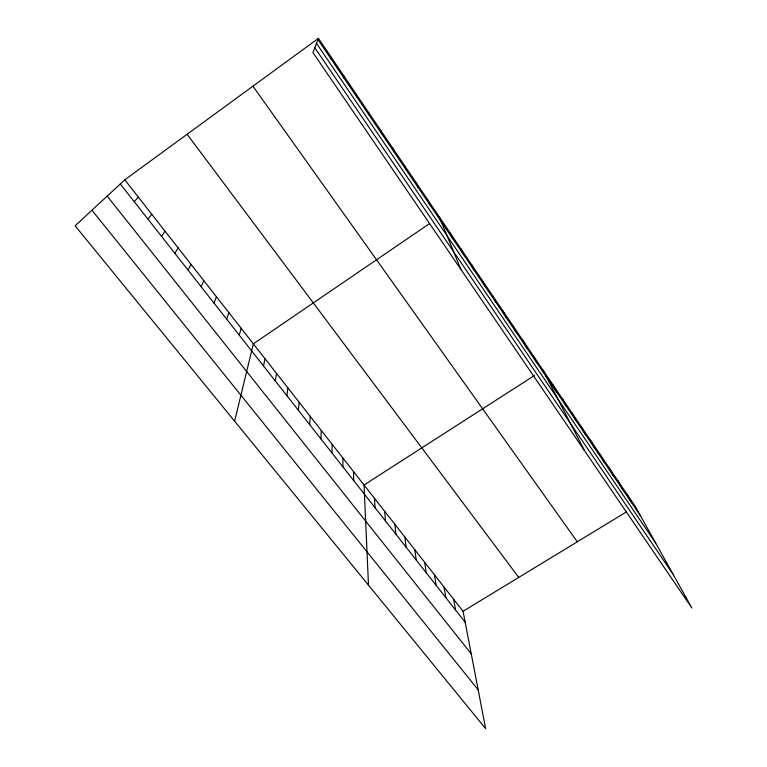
<?xml version="1.0" encoding="UTF-8"?>
<svg xmlns="http://www.w3.org/2000/svg" width="767" height="767" viewBox="0 0 767 767"><rect width="100%" height="100%" fill="white"/><g stroke="black" fill="none" stroke-linecap="round" stroke-linejoin="round"><path stroke-width="1.15" d="M331.977 452.971L332.149 444.323M320.894 438.897L321.277 430.46M309.686 424.659L310.28 416.433M298.353 410.249L299.149 402.244M331.028 58.944L331.248 57.276M286.877 395.667L287.903 387.891M275.276 380.921L276.513 373.376M263.522 365.993L264.998 358.688M234.635 421.198L253.35 343.827L429.424 223.696M239.237 335.131L241.193 328.324M226.687 319.177L228.892 312.639M318.43 38.35L312.907 52.53L691.882 608.03L635.316 506.508L318.43 38.35L124.762 179.833L75.118 225.795L485.626 728.65L463.057 611.289L124.762 179.833M213.974 303.023L216.438 296.762M201.098 286.666L203.83 280.674M188.059 270.099L191.069 264.394M174.857 253.321L178.145 247.914M161.482 236.322L165.049 231.212M147.926 219.094L151.799 214.309M134.206 201.654L138.367 197.177M534.398 375.542L364.037 485.003L368.496 585.173M463.057 611.289L626.543 511.838M91.935 210.225L478.157 689.84M107.179 196.112L471.235 653.839M120.294 183.975L465.157 622.219M187.129 134.283L518.741 577.417M252.947 86.192L577.302 541.799M314.786 47.698L673.1 574.32M317.941 39.616L640.55 515.913M316.483 43.345L655.747 543.17M626.534 493.526L631.644 502.759M617.656 480.41L622.631 489.451M608.672 467.151L613.523 476M599.602 453.738L604.31 462.396M590.417 440.181L594.991 448.637M581.137 426.471L585.566 434.726M571.751 412.608L576.027 420.642M562.259 398.581L566.382 406.405M552.662 384.392L556.621 392.004M542.95 370.049L584.416 450.517M533.123 355.533L536.766 362.686M523.19 340.855L526.661 347.758M513.133 325.994L516.431 332.657M502.96 310.971L506.086 317.385M492.663 295.755L495.607 301.92M482.251 280.367L485.003 286.264M471.715 264.797L474.274 270.425M461.044 249.035L463.412 254.385M450.248 233.091L452.415 238.144M439.318 216.946L460.948 269.543M427.919 200.101L429.664 204.559M416.376 183.045L417.89 187.186M404.679 165.768L405.973 169.584M392.829 148.271L393.893 151.751M380.835 130.543L381.65 133.679M368.678 112.586L369.243 115.366M453.623 599.267L455.579 610.043M444.093 587.11L445.895 597.733M434.467 574.828L436.097 585.298M424.726 562.412L426.203 572.719M356.367 94.389L356.674 96.815M414.889 549.862L416.193 559.996M404.938 537.168L406.069 547.139M394.88 524.34L395.839 534.139M384.718 511.378L385.494 520.985M374.43 498.262L375.034 507.696M343.894 75.962L343.942 78.004M353.529 471.6L353.75 480.641M342.897 458.043L342.926 466.892"/></g></svg>
